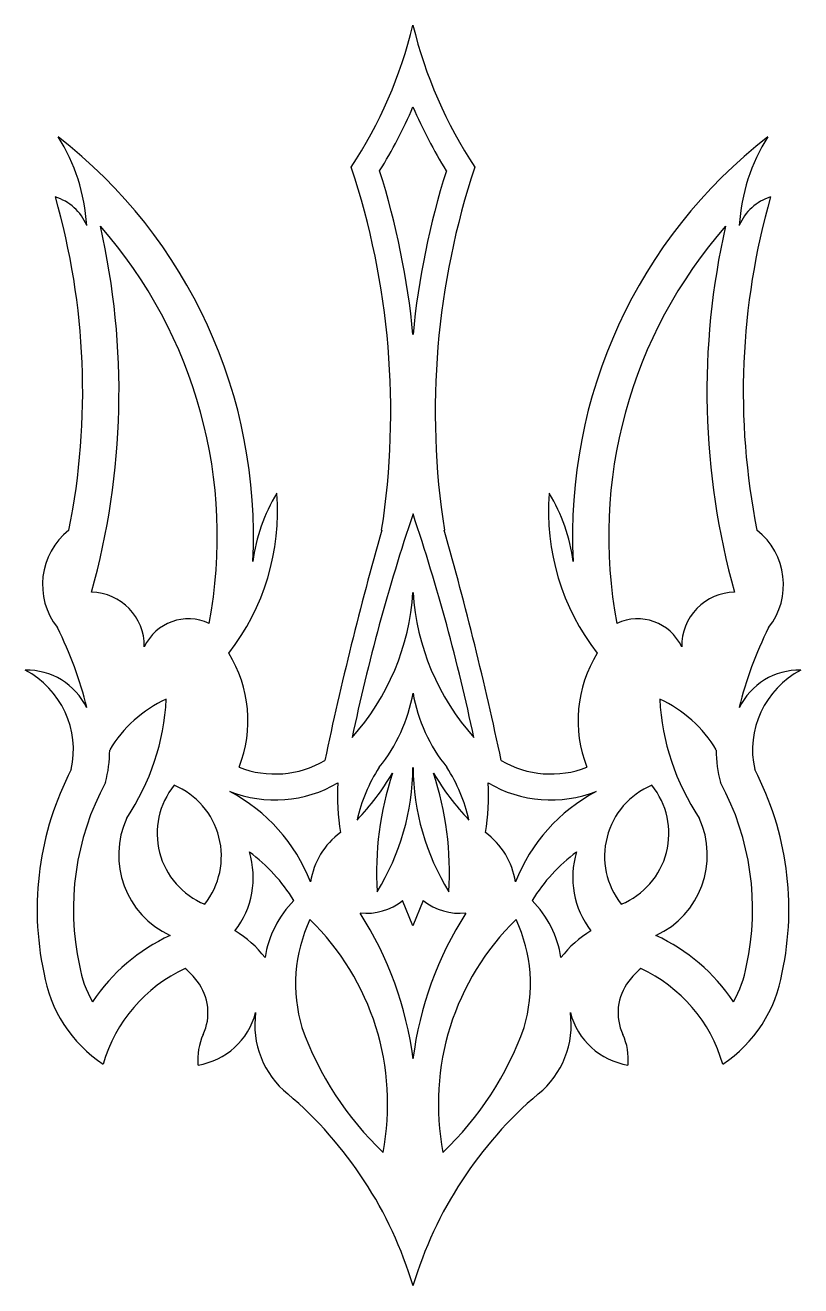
# Model space of a CAD drawing. Header units: millimetres. Extents: x 13 to 162, y -1 to 242.
import ezdxf

# ---------------------------------------------------------------- set-up
doc = ezdxf.new("R2010")
doc.units = ezdxf.units.MM

msp = doc.modelspace()

# ---------------------------------------------------------------- linework, layer by layer
at = {"color": 7, "linetype": 'Continuous', "lineweight": 25}
for p, q in [((87.64, 68.63), (85.65, 73.52)), ((89.63, 73.52), (87.64, 68.63))]:
    msp.add_line(p, q, dxfattribs=at)
for centre, radius, start, end in [((3.17, 262.68), 86.92, 326.5976, 346.3642), ((172.11, 262.68), 86.92, 193.6358, 213.4024), ((3.17, 262.68), 91.92, 328.1117, 336.7733), ((172.11, 262.68), 91.92, 203.2267, 211.8883), ((-10.99, 201.48), 35.81, 3.4036, 32.4423), ((-40.56, 143.7), 97.48, 357.138, 52.1698), ((215.85, 143.7), 97.48, 127.8302, 182.862), ((186.28, 201.48), 35.81, 147.5577, 176.5964), ((-65.98, 167.72), 149.34, 351.2017, 18.3886), ((-65.98, 167.72), 154.34, 5.5304, 17.4972), ((241.27, 167.72), 154.34, 162.5028, 174.4696), ((241.27, 167.72), 149.34, 161.6114, 188.7983), ((-112.11, 171.58), 136.09, 348.6894, 16.0042), ((15.8, 199.82), 9.72, 22.9258, 72.6227), ((159.48, 199.82), 9.72, 107.3773, 157.0742), ((287.39, 171.58), 136.09, 163.9958, 191.3106), ((-112.11, 171.58), 143.09, 344.3262, 12.8725), ((-40.56, 143.7), 90.48, 349.3013, 41.3331), ((215.85, 143.7), 90.48, 138.6669, 190.6987), ((287.39, 171.58), 143.09, 167.1275, 195.6738), ((17.09, 148.45), 44.43, 322.1099, 4.5416), ((89.44, 134.85), 32.88, 148.6209, 173.042), ((158.2, 148.45), 44.43, 175.4584, 217.8901), ((85.85, 134.85), 32.88, 6.958, 31.3791), ((451.77, 25.75), 384.1, 161.4406, 168.1096), ((-276.48, 25.75), 384.1, 11.8904, 18.5594), ((29.62, 134.37), 13.39, 128.214, 218.214), ((729.55, -38.77), 673.46, 164.1762, 168.06711), ((-554.26, -38.77), 673.46, 11.93289, 15.8238), ((145.66, 134.37), 13.39, 321.786, 51.786), ((25.49, 122.56), 10.36, 359.0511, 89.0511), ((41.17, 135.91), 46.57, 318.2359, 356.2476), ((134.12, 135.91), 46.57, 183.7524, 221.7641), ((149.8, 122.56), 10.36, 90.9489, 180.9489), ((44.36, 118.39), 9.4, 64.8461, 154.8461), ((130.93, 118.39), 9.4, 25.1539, 115.1539), ((-47.03, 92.97), 73.96, 13.8463, 26.599), ((222.32, 92.97), 73.96, 153.401, 166.1537), ((31.25, 108.21), 24.59, 338.4567, 31.7972), ((144.04, 108.21), 24.59, 148.2028, 201.5433), ((13.09, 104.86), 13.05, 26.3994, 90.848), ((4.77, 102.5), 17.42, 347.4978, 62.2026), ((162.2, 104.86), 13.05, 89.152, 153.6006), ((170.51, 102.5), 17.42, 117.7974, 192.5022), ((50.32, 89.95), 24.58, 114.5907, 149.2801), ((-5.43, 114.73), 45.59, 326.2446, 356.9377), ((57.07, 118.78), 31.03, 320.7953, 350.1734), ((118.22, 118.78), 31.03, 189.8266, 219.2047), ((124.97, 89.95), 24.58, 30.7199, 65.4093), ((180.72, 114.73), 45.59, 183.0623, 213.7554), ((4.77, 102.5), 24.42, 345.0811, 0), ((170.51, 102.5), 24.42, 180, 194.9189), ((61.03, 116.95), 19.07, 248.7576, 300.2652), ((114.26, 116.95), 19.07, 239.7348, 291.2424), ((73.35, 71.84), 58.16, 152.4631, 192.1055), ((107.83, 82.03), 31.74, 147.3246, 167.2861), ((42.04, 122.39), 48.24, 316.2227, 329.6687), ((141.09, 79.03), 60.47, 161.6968, 183.6493), ((41.3, 99.53), 46.34, 328.3138, 359.5484), ((133.99, 99.53), 46.34, 180.4516, 211.6862), ((34.2, 79.03), 60.47, 356.3507, 18.3032), ((133.25, 122.39), 48.24, 210.3313, 223.7773), ((67.46, 82.03), 31.74, 12.7139, 32.6754), ((101.94, 71.84), 58.16, 347.8945, 27.5369), ((73.35, 71.84), 51.16, 151.5495, 192.2961), ((53.05, 86.43), 14.72, 140.9149, 247.9066), ((35.85, 82.01), 14.86, 321.6375, 67.1841), ((61.03, 116.95), 24.07, 248.7576, 300.2652), ((115.36, 93.62), 42.28, 176.551, 189.5907), ((59.93, 93.62), 42.28, 350.4093, 3.449), ((114.26, 116.95), 24.07, 239.7348, 291.2424), ((139.43, 82.01), 14.86, 112.8159, 218.3625), ((122.24, 86.43), 14.72, 292.0934, 39.0851), ((101.94, 71.84), 51.16, 347.7039, 28.4505), ((36.56, 64.74), 33.69, 21.4654, 62.1235), ((138.73, 64.74), 33.69, 117.8765, 158.5346), ((47.97, 82.26), 17.06, 155.2549, 245.2549), ((127.32, 82.26), 17.06, 294.7451, 24.7451), ((82.08, 74.98), 14.33, 125.9483, 171.6092), ((93.2, 74.98), 14.33, 8.3908, 54.0517), ((40.09, 77.92), 16.76, 322.2057, 17.108), ((35.84, 55.61), 33.95, 31.8347, 53.3439), ((139.45, 55.61), 33.95, 126.6561, 148.1653), ((135.19, 77.92), 16.76, 162.892, 217.7943), ((79.17, 59.29), 20.3, 135.5193, 170.934), ((78.62, 82.21), 11.18, 263.9608, 308.9967), ((96.67, 82.21), 11.18, 231.0033, 276.0392), ((96.12, 59.29), 20.3, 9.066, 44.4807), ((20.29, 34.44), 67.9, 7.2198, 32.6678), ((155, 34.44), 67.9, 147.3322, 172.7802), ((94.18, 57.41), 29.17, 154.8054, 196.7472), ((33.12, 34.29), 49.64, 349.1594, 45.7094), ((142.17, 34.29), 49.64, 134.2906, 190.8406), ((81.11, 57.41), 29.17, 343.2528, 25.1946), ((55.95, 33.92), 36.15, 114.7363, 146.2743), ((43.28, 50.54), 19.84, 37.0235, 59.5414), ((132.01, 50.54), 19.84, 120.4586, 142.9765), ((119.33, 33.92), 36.15, 33.7257, 65.2637), ((42.59, 63.99), 19.47, 188.9815, 210.8802), ((132.69, 63.99), 19.47, 329.1198, 351.0185), ((42.59, 63.99), 26.47, 189.4395, 236.3555), ((55.95, 33.92), 29.15, 114.7363, 164.0105), ((32.59, 47.62), 16.97, 37.3991, 48.8506), ((142.7, 47.62), 16.97, 131.1494, 142.6009), ((119.33, 33.92), 29.15, 15.9895, 65.2637), ((132.69, 63.99), 26.47, 303.6445, 350.5605), ((38.13, 51.86), 10, 335.1877, 37.3991), ((137.16, 51.86), 10, 142.6009, 204.8123), ((44.03, 55.33), 13.72, 279.1351, 345.4679), ((74.32, 49.55), 17.17, 172.1809, 230.931), ((100.97, 49.55), 17.17, 309.069, 7.8191), ((131.26, 55.33), 13.72, 194.5321, 260.8649), ((124.88, 70.01), 62.28, 199.7103, 226.3315), ((50.41, 70.01), 62.28, 313.6685, 340.2897), ((57.53, 42.89), 11.38, 155.1877, 185.5194), ((117.76, 42.89), 11.38, 354.4806, 24.8123), ((13.27, -22.96), 77.62, 16.6238, 49.6789), ((162.02, -22.96), 77.62, 130.3211, 163.3762)]:
    msp.add_arc(centre, radius, start, end, dxfattribs=at)

doc.saveas('drawing.dxf')
